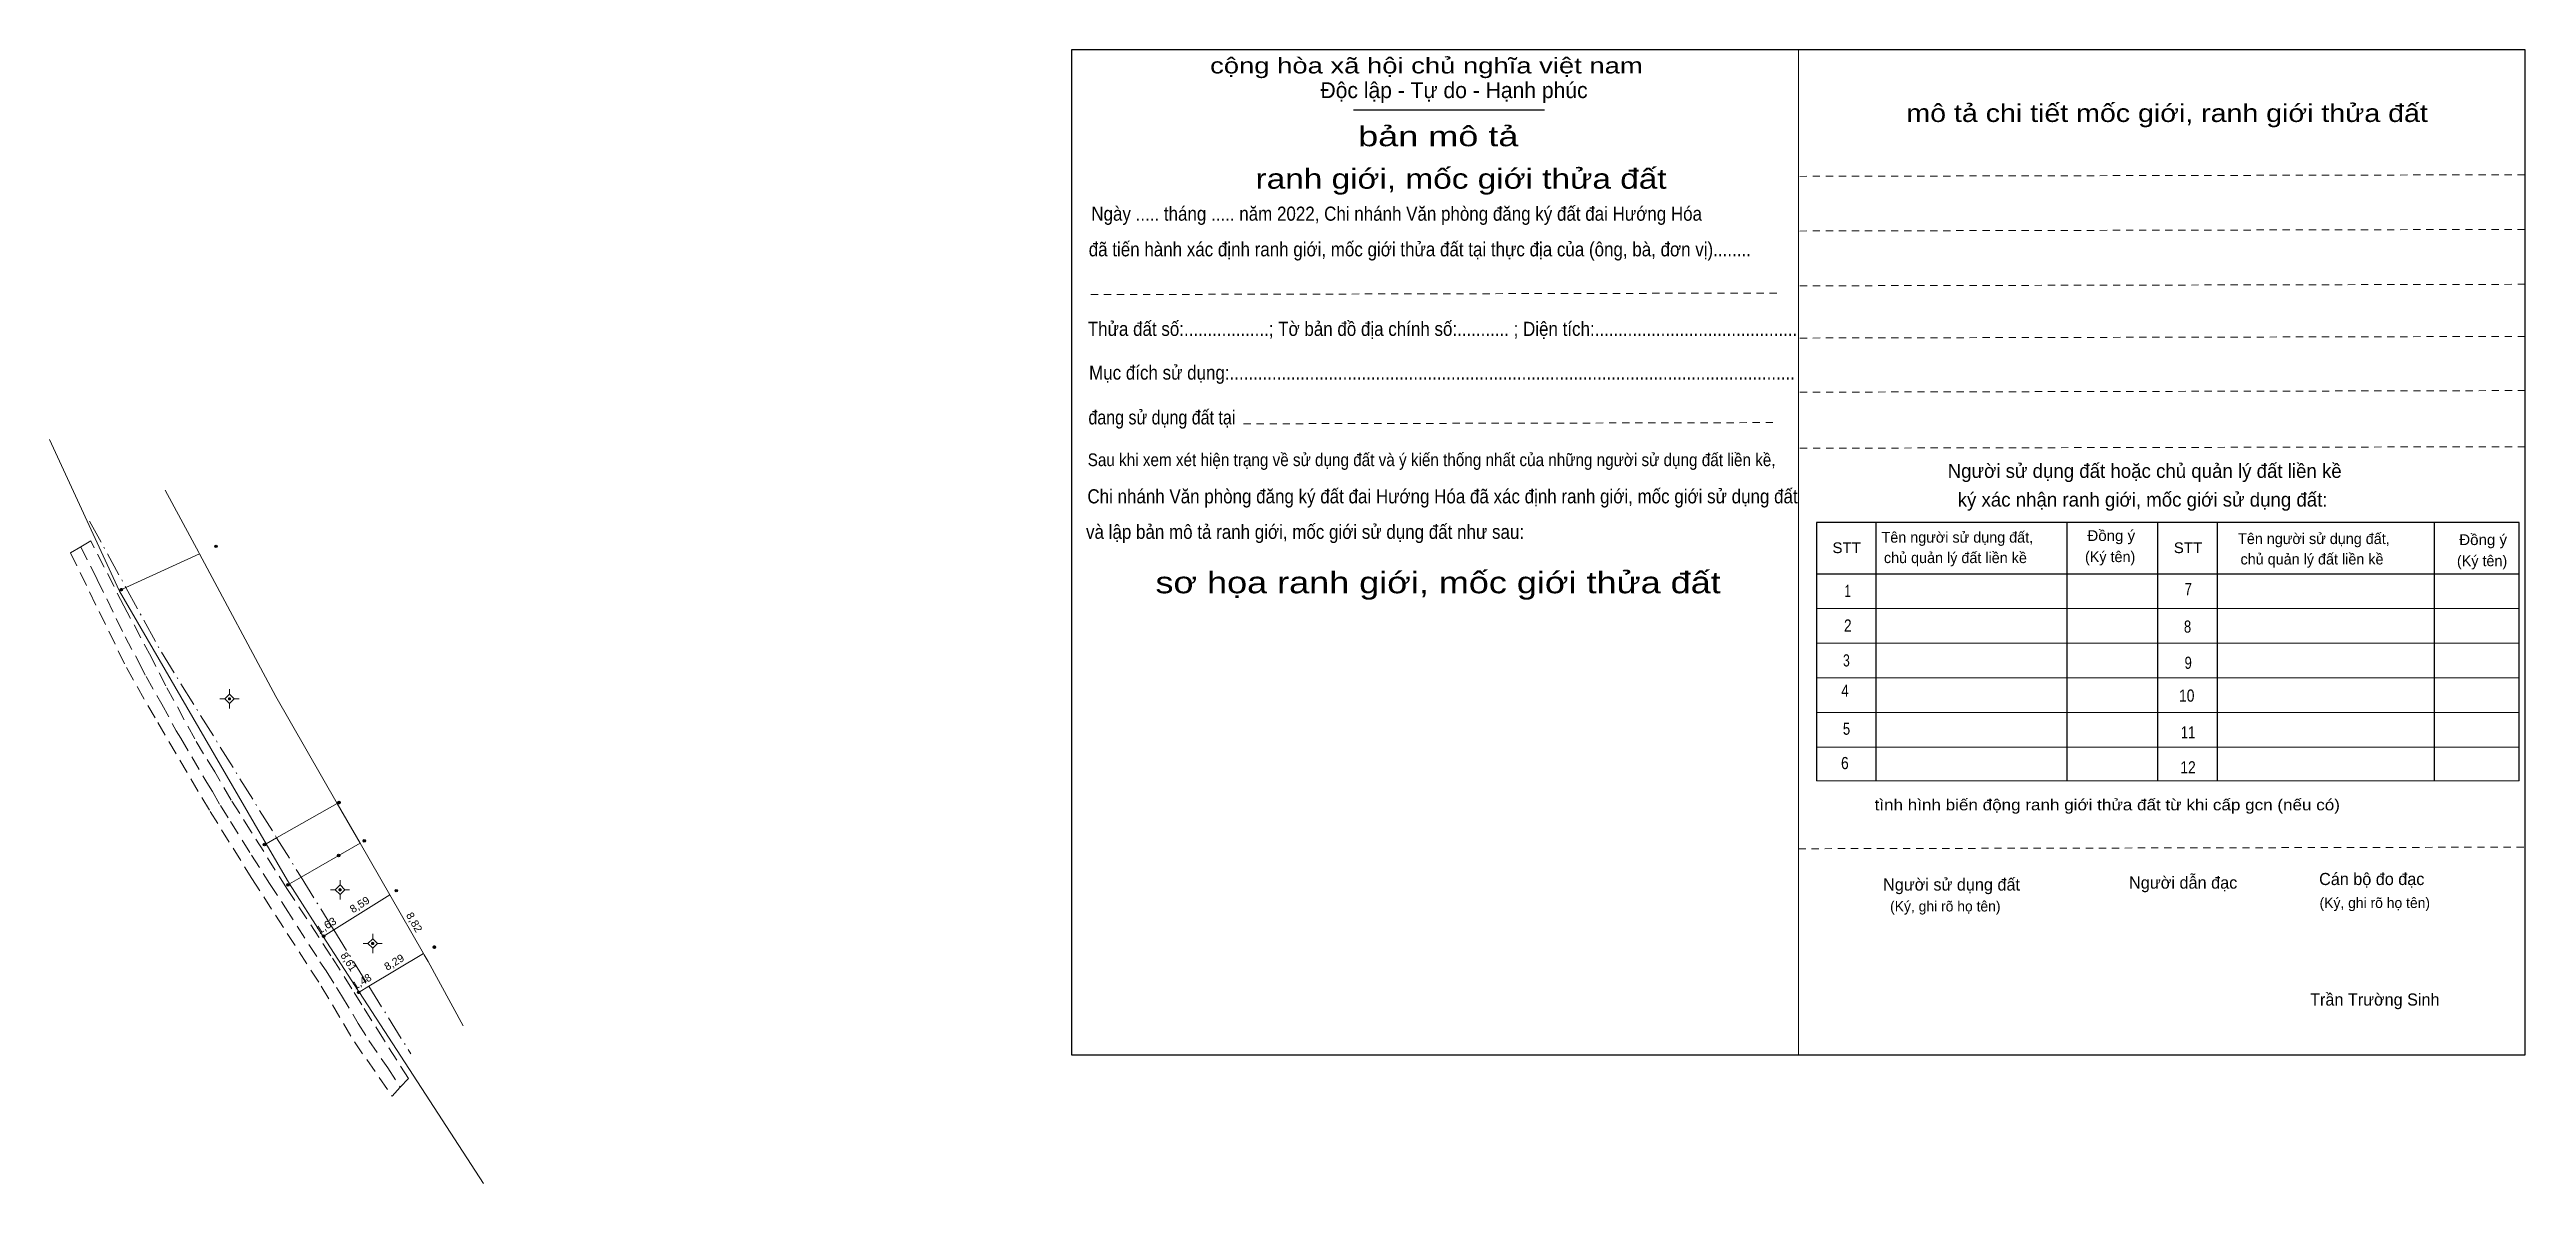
# Model space of a CAD drawing. Header units: metres. Extents: x 551530 to 1045363, y 1839226 to 3493515.
# Drawn here: x 551530.4 to 551853.2, y 1839226.2 to 1839373.9 of the extents above; entities outside this region: 4.
import ezdxf
from ezdxf.enums import TextEntityAlignment as Align

# ---------------------------------------------------------------- set-up
doc = ezdxf.new("R2010")
doc.units = ezdxf.units.M
doc.header["$LTSCALE"] = 0.63
doc.header["$PDMODE"] = 32
doc.header["$PDSIZE"] = 0.315
for name, pattern in [('DOT_DASHED', [7.7, 5, -1.2, 0.3, -1.2]), ('MEDIUM_DASHED', [4.5, 3, -1.5]), ('SHORT_DASHED', [2.7, 1.5, -1.2])]:
    doc.linetypes.add(name, pattern=pattern)
for name, color, linetype, lineweight in [('10', 7, 'Continuous', 13), ('11', 7, 'MEDIUM_DASHED', 13), ('16', 7, 'Continuous', 13), ('22', 7, 'SHORT_DASHED', 13), ('23', 7, 'Continuous', 13), ('30', 7, 'DOT_DASHED', 13)]:
    doc.layers.add(name, color=color, linetype=linetype, lineweight=lineweight)
for name, color, linetype in [('37', 7, 'Continuous'), ('5', 7, 'Continuous'), ('7', 7, 'Continuous')]:
    doc.layers.add(name, color=color, linetype=linetype)

msp = doc.modelspace()

# ---------------------------------------------------------------- hatches: boundary and pattern name
at = {"layer": '11'}
for points in [[(551554.0498, 1839289.36, 1), (551553.7497, 1839289.36, 1)], [(551568.4598, 1839264.49, 1), (551568.1598, 1839264.49, 1)], [(551572.7098, 1839257.5, 1), (551572.4098, 1839257.5, 1)]]:
    msp.add_hatch(color=256, dxfattribs=at).paths.add_polyline_path(points)

# ---------------------------------------------------------------- linework, layer by layer
at = {"layer": '10'}
for p, q in [((551540.4, 1839303.86), (551549.98, 1839308.23)), ((551560.04, 1839271.27), (551567.94, 1839275.72)), ((551567.94, 1839275.72), (551570.91, 1839270.56)), ((551558.66, 1839270.49), (551560.04, 1839271.27)), ((551558.66, 1839270.49), (551561.45, 1839265.69)), ((551563.24, 1839266.13), (551570.91, 1839270.56)), ((551570.91, 1839270.56), (551574.78, 1839263.83)), ((551561.66, 1839265.34), (551561.72, 1839265.25)), ((551561.72, 1839265.25), (551563.23, 1839266.14)), ((551561.72, 1839265.25), (551563.24, 1839266.13)), ((551561.72, 1839265.25), (551566.12, 1839258.42)), ((551567.5, 1839259.28), (551574.78, 1839263.83)), ((551574.78, 1839263.83), (551579.18, 1839256.18)), ((551566.12, 1839258.42), (551567.5, 1839259.28)), ((551566.12, 1839258.42), (551570.8, 1839251.18)), ((551572.06, 1839251.93), (551579.18, 1839256.18)), ((551570.8, 1839251.18), (551572.06, 1839251.93))]:
    msp.add_line(p, q, dxfattribs=at)
for points in [[(551549.98, 1839308.23), (551559.93, 1839289.66), (551567.94, 1839275.72)], [(551539.52, 1839303.46), (551539.53, 1839303.46), (551540.4, 1839303.86)], [(551539.52, 1839303.46), (551539.57, 1839303.37), (551558.66, 1839270.49)]]:
    msp.add_lwpolyline(points, dxfattribs=at)
at = {"layer": '11'}
for p, q in [((551553.28, 1839289.36), (551552.65, 1839289.36)), ((551553.9, 1839290.61), (551553.9, 1839289.98)), ((551553.9, 1839288.74), (551553.9, 1839288.11)), ((551555.15, 1839289.36), (551554.52, 1839289.36)), ((551568.31, 1839265.74), (551568.31, 1839265.12)), ((551567.69, 1839264.49), (551567.06, 1839264.49)), ((551568.31, 1839263.86), (551568.31, 1839263.24)), ((551569.56, 1839264.49), (551568.94, 1839264.49)), ((551572.56, 1839258.75), (551572.56, 1839258.12)), ((551571.94, 1839257.5), (551571.31, 1839257.5)), ((551572.56, 1839256.88), (551572.56, 1839256.25)), ((551573.81, 1839257.5), (551573.19, 1839257.5))]:
    msp.add_line(p, q, dxfattribs=at)
for points in [[(551553.9, 1839289.98), (551553.28, 1839289.36), (551553.9, 1839288.74), (551554.52, 1839289.36)], [(551568.31, 1839265.12), (551567.69, 1839264.49), (551568.31, 1839263.86), (551568.94, 1839264.49)], [(551572.56, 1839258.12), (551571.94, 1839257.5), (551572.56, 1839256.88), (551573.19, 1839257.5)]]:
    msp.add_lwpolyline(points, close=True, dxfattribs=at)
for centre in [(551553.8997, 1839289.36), (551568.3098, 1839264.49), (551572.5598, 1839257.5)]:
    msp.add_circle(centre, 0.15, dxfattribs=at)
at = {"layer": '16'}
for p, q in [((551530.45, 1839323.13), (551539.53, 1839303.46)), ((551539.53, 1839303.46), (551539.57, 1839303.37))]:
    msp.add_line(p, q, dxfattribs=at)
for points in [[(551545.53, 1839316.53), (551549.89, 1839308.4), (551549.98, 1839308.23)], [(551579.18, 1839256.18), (551579.27, 1839256.02), (551579.77, 1839255.14), (551584.35, 1839246.79)], [(551570.8, 1839251.18), (551570.84, 1839251.11), (551587, 1839226.25)]]:
    msp.add_lwpolyline(points, dxfattribs=at)
at = {"layer": '22'}
for p, q in [((551758.52, 1839357.41), (551853.19, 1839357.62)), ((551758.52, 1839350.29), (551853.2, 1839350.5)), ((551758.53, 1839343.15), (551853.2, 1839343.35)), ((551666.15, 1839342.01), (551755.74, 1839342.21)), ((551758.54, 1839336.35), (551853.21, 1839336.56)), ((551758.55, 1839329.3), (551853.22, 1839329.51)), ((551686.05, 1839325.18), (551755.67, 1839325.34)), ((551758.56, 1839322), (551853.23, 1839322.2)), ((551758.38, 1839269.84), (551853.05, 1839270.05))]:
    msp.add_line(p, q, dxfattribs=at)
at = {"layer": '22', "linetype": 'Continuous'}
msp.add_line((551561.45, 1839265.69), (551561.66, 1839265.34), dxfattribs=at)
at = {"layer": '22', "linetype": 'Continuous', "lineweight": 25}
msp.add_lwpolyline([(551663.68, 1839373.92), (551853.02, 1839373.92), (551853.02, 1839242.97), (551663.68, 1839242.97)], close=True, dxfattribs=at)
at = {"layer": '22', "linetype": 'MEDIUM_DASHED'}
for points in [[(551534.51, 1839309.16), (551533.2, 1839308.38), (551540.46, 1839293.44), (551544.55, 1839286.26), (551551.37, 1839274.71), (551556.83, 1839265.96), (551565.86, 1839251.93), (551570.17, 1839244.7), (551575.09, 1839237.62), (551576.15, 1839238.77)], [(551576.15, 1839238.77), (551577.21, 1839239.92), (551573.97, 1839245.03), (551571.16, 1839249.5), (551569.85, 1839251.61), (551567.12, 1839255.91), (551565.53, 1839258.34), (551561.38, 1839264.67), (551556.74, 1839272.03), (551554.12, 1839276.18), (551551.97, 1839279.87), (551550.53, 1839282.2), (551549.37, 1839284.16), (551545.61, 1839291.05), (551543.68, 1839294.82), (551540.14, 1839301.46), (551535.83, 1839309.94), (551534.51, 1839309.16)], [(551534.51, 1839309.16), (551536.67, 1839304.92), (551540.3, 1839297.45), (551542.07, 1839294.13), (551543.03, 1839292.25), (551545.08, 1839288.66), (551546.96, 1839285.21), (551547.54, 1839284.23), (551550.95, 1839278.46), (551551.67, 1839277.29), (551552.74, 1839275.45), (551554.05, 1839273.37), (551556.79, 1839268.99), (551559.11, 1839265.32), (551561.18, 1839262.15), (551565.69, 1839255.13), (551566.49, 1839253.92), (551567.85, 1839251.77), (551568.51, 1839250.71), (551570.67, 1839247.1), (551572.07, 1839244.86), (551574.53, 1839241.32), (551576.15, 1839238.77)]]:
    msp.add_lwpolyline(points, dxfattribs=at)
at = {"layer": '23', "lineweight": 25}
for p, q in [((551700.37, 1839366.06), (551725.25, 1839366.06)), ((551768.44, 1839312.31), (551768.44, 1839278.69)), ((551793.35, 1839312.31), (551793.35, 1839278.69)), ((551805.13, 1839312.31), (551805.13, 1839278.69)), ((551812.93, 1839312.31), (551812.93, 1839278.69)), ((551841.2, 1839312.22), (551841.2, 1839278.69)), ((551760.69, 1839305.63), (551852.26, 1839305.63))]:
    msp.add_line(p, q, dxfattribs=at)
at = {"layer": '23'}
for p, q in [((551760.69, 1839301.11), (551852.26, 1839301.11)), ((551760.69, 1839296.6), (551852.26, 1839296.6)), ((551760.69, 1839292.08), (551852.26, 1839292.08)), ((551760.69, 1839287.57), (551852.26, 1839287.57)), ((551760.69, 1839283.05), (551852.26, 1839283.05)), ((551760.69, 1839278.69), (551852.26, 1839278.69))]:
    msp.add_line(p, q, dxfattribs=at)
for points in [[(551663.68, 1839242.98), (551663.68, 1839242.98), (551663.68, 1839373.92), (551758.35, 1839373.92), (551758.35, 1839373.91)], [(551758.35, 1839373.91), (551758.35, 1839242.98), (551663.68, 1839242.98)], [(551758.35, 1839373.91), (551853.02, 1839373.91), (551853.02, 1839242.97), (551853.02, 1839242.97)], [(551853.02, 1839242.97), (551758.35, 1839242.97), (551758.35, 1839373.91)], [(551758.35, 1839373.91), (551853.02, 1839373.91), (551853.02, 1839242.97)], [(551853.02, 1839242.97), (551758.35, 1839242.97), (551758.35, 1839373.91)]]:
    msp.add_lwpolyline(points, dxfattribs=at)
at = {"layer": '23', "lineweight": 25}
msp.add_lwpolyline([(551852.26, 1839278.69), (551852.26, 1839312.31), (551760.69, 1839312.31), (551760.69, 1839278.69)], dxfattribs=at)
at = {"layer": '30'}
for p, q in [((551535.65, 1839312.52), (551540.4, 1839303.86)), ((551560.04, 1839271.27), (551563.23, 1839266.14)), ((551563.23, 1839266.14), (551563.24, 1839266.13)), ((551563.24, 1839266.13), (551567.5, 1839259.28)), ((551567.5, 1839259.28), (551572.06, 1839251.93)), ((551572.06, 1839251.93), (551577.55, 1839243.11))]:
    msp.add_line(p, q, dxfattribs=at)
msp.add_lwpolyline([(551540.4, 1839303.86), (551545.02, 1839295.44), (551560.04, 1839271.27)], dxfattribs=at)
at = {"layer": '7'}
for p in [(551552.15, 1839309.23), (551552.15, 1839309.22), (551539.8, 1839303.59), (551539.81, 1839303.59), (551539.79, 1839303.57), (551568.17, 1839275.85), (551568.18, 1839275.87), (551568.18, 1839275.86), (551558.46, 1839270.38), (551558.47, 1839270.39), (551568.12, 1839268.96), (551571.46, 1839270.87), (551561.53, 1839265.14), (551561.54, 1839265.14), (551575.64, 1839264.38), (551575.64, 1839264.37), (551566.17, 1839258.45), (551580.59, 1839257.03), (551580.6, 1839257.02), (551580.61, 1839257.01), (551570.73, 1839251.14), (551570.74, 1839251.15), (551570.74, 1839251.14)]:
    msp.add_point(p, dxfattribs=at)

# ---------------------------------------------------------------- texts
at = {"layer": '22'}
for s, width, p in [('(Sơ họa thửa đất được vẽ trực tiếp tại thực địa khi xác định ranh giới sử dụng đất của thửa đất.', 0.9, (1045255.39, 3493500.33)), (' Bản vẽ thửa đất chính xác sẽ được cung cấp sau khi đo vẽ)', 0.85, (1045255.395, 3493498.69))]:
    msp.add_text(s, height=1.62, dxfattribs=dict(at, width=width)).set_placement(p, align=Align.CENTER)
at = {"layer": '23'}
for s, p in [('(Trưởng thôn, trưởng khu phố', (1045350.815, 3493513.9)), ('hoặc cán bộ địa chính)', (1045350.805, 3493512.1))]:
    msp.add_text(s, height=1.354, dxfattribs=at).set_placement(p, align=Align.CENTER)
for s, height, width, p in [('cộng hòa xã hội chủ nghĩa việt nam', 2.054, 1.3, (551681.69, 1839370.81)), ('Đồng ý', 1.4, 1.05, (551796.01, 1839309.92)), ('Đồng ý', 1.4, 1.05, (551844.47, 1839309.39)), ('STT', 1.4, 1.05, (551762.79, 1839308.34)), ('STT', 1.4, 1.05, (551807.27, 1839308.34)), ('tình hình biến động ranh giới thửa đất từ khi cấp gcn (nếu có)', 1.445, 1.15, (551768.28, 1839274.84))]:
    msp.add_text(s, height=height, dxfattribs=dict(at, width=width)).set_placement(p)
for s, height, p in [('Độc lập - Tự do - Hạnh phúc', 2.054, (551696.07, 1839367.6)), ('Người sử dụng đất hoặc chủ quản lý đất liền kề ', 1.818, (551777.81, 1839318.14)), ('ký xác nhận ranh giới, mốc giới sử dụng đất:', 1.818, (551779.11, 1839314.4)), ('Tên người sử dụng đất,', 1.4, (551769.18, 1839309.7)), ('Tên người sử dụng đất,', 1.4, (551815.65, 1839309.52)), ('chủ quản lý đất liền kề', 1.4, (551769.5, 1839307.04)), ('(Ký tên)', 1.4, (551795.7, 1839307.17)), ('chủ quản lý đất liền kề', 1.4, (551815.97, 1839306.86)), ('(Ký tên)', 1.4, (551844.17, 1839306.64)), ('Người sử dụng đất', 1.58, (551769.39, 1839264.39)), ('Người dẫn đạc', 1.584, (551801.44, 1839264.64)), ('Cán bộ đo đạc', 1.577, (551826.21, 1839265.11)), ('(Ký, ghi rõ họ tên)', 1.354, (551770.3, 1839261.67)), ('(Ký, ghi rõ họ tên)', 1.354, (551826.27, 1839262.12)), ('Trần Trường Sinh', 1.577, (551825.04, 1839249.41))]:
    msp.add_text(s, height=height, dxfattribs=at).set_placement(p)
for s, height, width, p in [('mô tả chi tiết mốc giới, ranh giới thửa đất', 2.318, 1.2, (551806.4, 1839364.49)), ('bản mô tả', 2.601, 1.35, (551711.425, 1839361.33)), ('ranh giới, mốc giới thửa đất', 2.601, 1.25, (551714.395, 1839355.8)), ('sơ họa ranh giới, mốc giới thửa đất', 2.807, 1.25, (551711.4, 1839303.11)), ('1', 1.58, 0.7, (551764.775, 1839302.63)), ('7', 1.584, 0.8, (551809.155, 1839302.86)), ('2', 1.58, 0.85, (551764.79, 1839298.12)), ('8', 1.584, 0.8, (551809.065, 1839297.98)), ('3', 1.58, 0.75, (551764.61, 1839293.58)), ('9', 1.584, 0.8, (551809.15, 1839293.27)), ('4', 1.58, 0.85, (551764.43, 1839289.64)), ('10', 1.584, 0.85, (551808.96, 1839288.99)), ('5', 1.58, 0.8, (551764.625, 1839284.68)), ('11', 1.584, 0.8, (551809.135, 1839284.2)), ('6', 1.58, 0.85, (551764.41, 1839280.21)), ('12', 1.584, 0.85, (551809.13, 1839279.65))]:
    msp.add_text(s, height=height, dxfattribs=dict(at, width=width)).set_placement(p, align=Align.CENTER)
at = {"layer": '37'}
for s, height, width, p in [('Ngày ..... tháng ..... năm 2022, Chi nhánh Văn phòng đăng ký đất đai Hướng Hóa', 1.836, 0.9, (551666.21, 1839351.63)), (' đã tiến hành xác định ranh giới, mốc giới thửa đất tại thực địa của (ông, bà, đơn vị)........', 1.836, 0.9, (551665.26, 1839346.99)), ('Thửa đất số:..................; Tờ bản đồ địa chính số:........... ; Diện tích:...........................................', 1.836, 0.9, (551665.75, 1839336.63)), ('Mục đích sử dụng:........................................................................................................................', 1.836, 0.9, (551665.92, 1839330.93)), ('đang sử dụng đất tại', 1.836, 0.85, (551665.83, 1839325.1)), ('Sau khi xem xét hiện trạng về sử dụng đất và ý kiến thống nhất của những người sử dụng đất liền kề,', 1.652, 0.9, (551665.74, 1839319.67)), ('Chi nhánh Văn phòng đăng ký đất đai Hướng Hóa đã xác định ranh giới, mốc giới sử dụng đất', 1.836, 0.9, (551665.7, 1839314.82)), (' và lập bản mô tả ranh giới, mốc giới sử dụng đất như sau:', 1.836, 0.9, (551664.91, 1839310.2))]:
    msp.add_text(s, height=height, dxfattribs=dict(at, width=width)).set_placement(p)
at = {"layer": '5', "width": 1.05}
for s, rotation, p in [('8,59', 32.021, (551571.1299, 1839262.1429)), ('1,63', 32.02, (551566.7849, 1839259.4235)), ('8,82', 299.913, (551577.548, 1839260.0193)), ('8,29', 30.854, (551575.6136, 1839254.631))]:
    msp.add_text(s, height=1, rotation=rotation, dxfattribs=at).set_placement(p, align=Align.CENTER)
at = {"layer": '5'}
for s, rotation, p in [('8,61', 302.886, (551569.022, 1839254.8515)), ('1,48', 30.854, (551571.4036, 1839252.125))]:
    msp.add_text(s, height=1, rotation=rotation, dxfattribs=at).set_placement(p, align=Align.CENTER)

doc.saveas('drawing.dxf')
